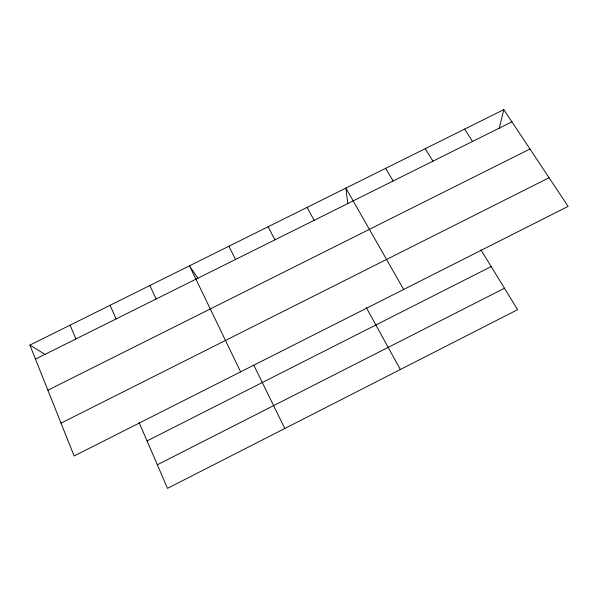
<?xml version="1.0" encoding="UTF-8"?>
<svg xmlns="http://www.w3.org/2000/svg" width="598" height="598" viewBox="0 0 598 598"><rect width="100%" height="100%" fill="white"/><g stroke="black" fill="none" stroke-linecap="round" stroke-linejoin="round"><path stroke-width="0.9" d="M499.263 128.204L503.793 109.643L29.9 345.121L74.115 455.982L568.1 206.37L503.793 109.643M157.341 464.766L504.465 288.243M147.063 440.92L491.167 266.566M61.018 423.145L549.076 177.748M47.885 390.217L529.97 149.014M35.469 359.084L511.903 121.843M29.9 345.121L45.059 354.375M197.878 278.279L189.476 265.826L240.613 371.851M464.616 129.108L472.525 141.449M425.238 148.678L432.945 161.161M480.934 249.889L517.621 309.667L167.5 488.357L139.087 422.412M385.665 168.344L393.155 180.977M403.643 289.469L345.883 188.108L347.782 203.634M366.32 307.604L400.346 369.527M307.073 207.394L314.152 220.318M268.068 226.777L274.938 239.843M228.877 246.256L235.53 259.465M253.933 365.408L284.79 428.497M149.889 285.5L156.115 299.007M110.092 305.279L116.102 318.936M70.101 325.148L75.886 338.961"/></g></svg>
